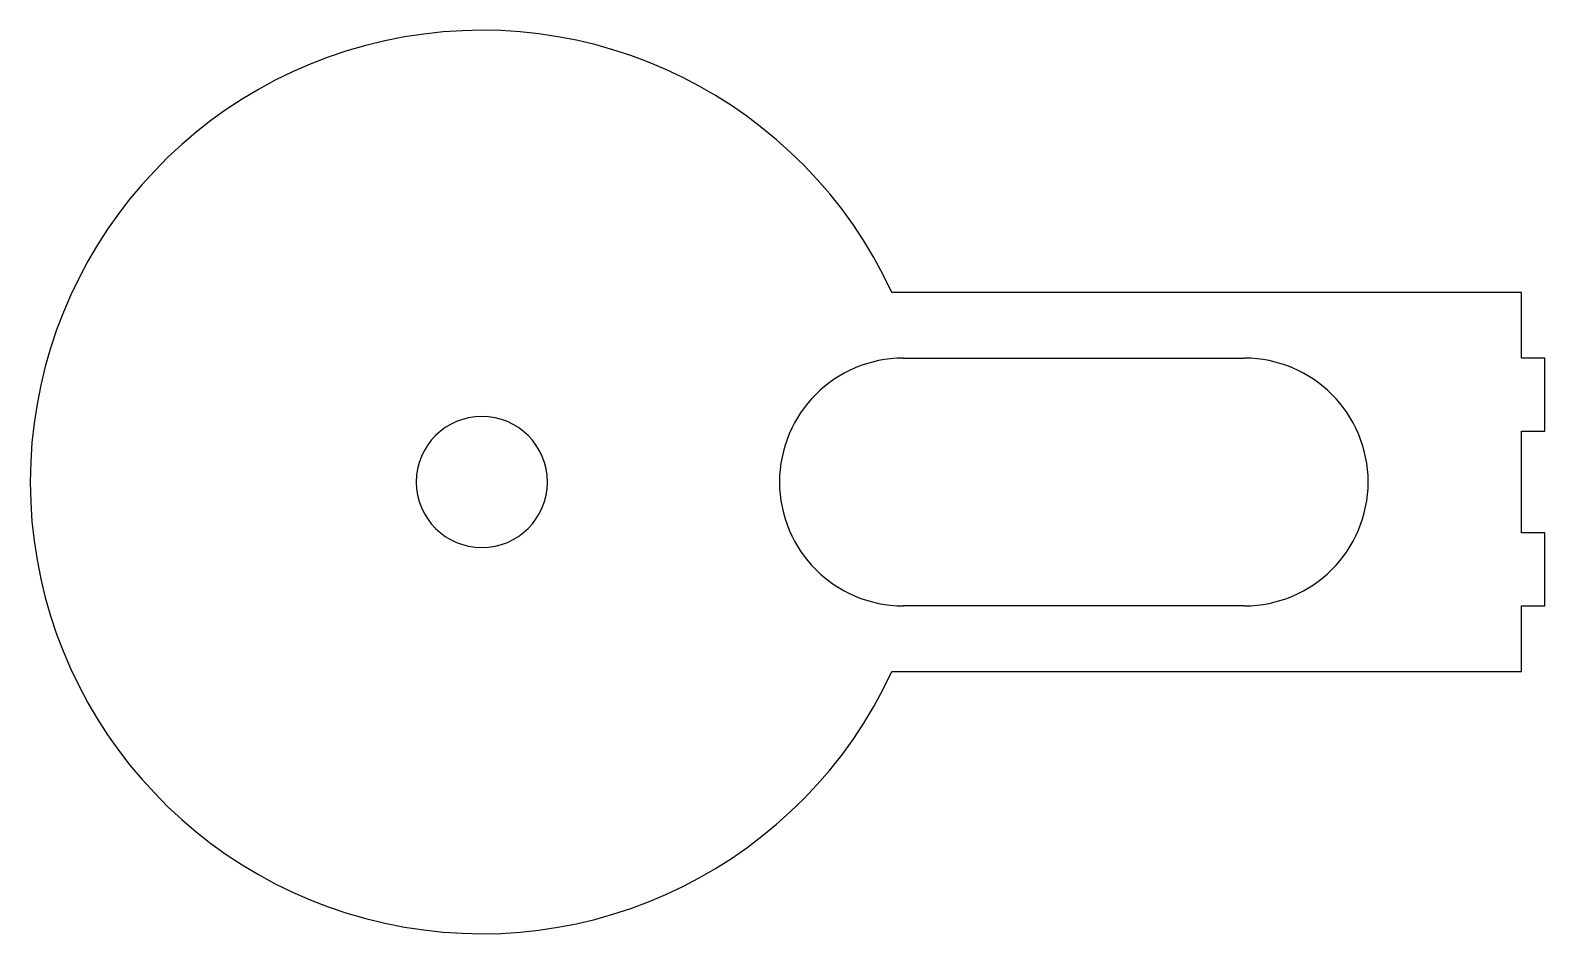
# Model space of a CAD drawing. Header units: millimetres. Extents: x 0 to 208, y 0 to 124.
import ezdxf

# ---------------------------------------------------------------- set-up
doc = ezdxf.new("R2010")
doc.units = ezdxf.units.MM

msp = doc.modelspace()

# ---------------------------------------------------------------- linework, layer by layer
at = {"layer": 'CUT'}
for p, q in [((204.75, 88), (118.285, 88)), ((204.75, 79), (204.75, 88)), ((119.8625, 79), (166.6875, 79)), ((207.925, 79), (204.75, 79)), ((207.925, 69), (207.925, 79)), ((204.75, 55), (204.75, 69)), ((204.75, 69), (207.925, 69)), ((207.925, 55), (204.75, 55)), ((207.925, 45), (207.925, 55)), ((166.6875, 45), (119.8625, 45)), ((204.75, 36), (204.75, 45)), ((204.75, 45), (207.925, 45)), ((118.285, 36), (204.75, 36))]:
    msp.add_line(p, q, dxfattribs=at)
for centre, radius, start, end in [((62, 62), 62, 24.7939, 335.2061), ((119.8625, 62), 17, 90, 270), ((166.6875, 62), 17, 270, 90), ((62, 62), 9, 0, 180), ((62, 62), 9, 180, 0)]:
    msp.add_arc(centre, radius, start, end, dxfattribs=at)

doc.saveas('drawing.dxf')
